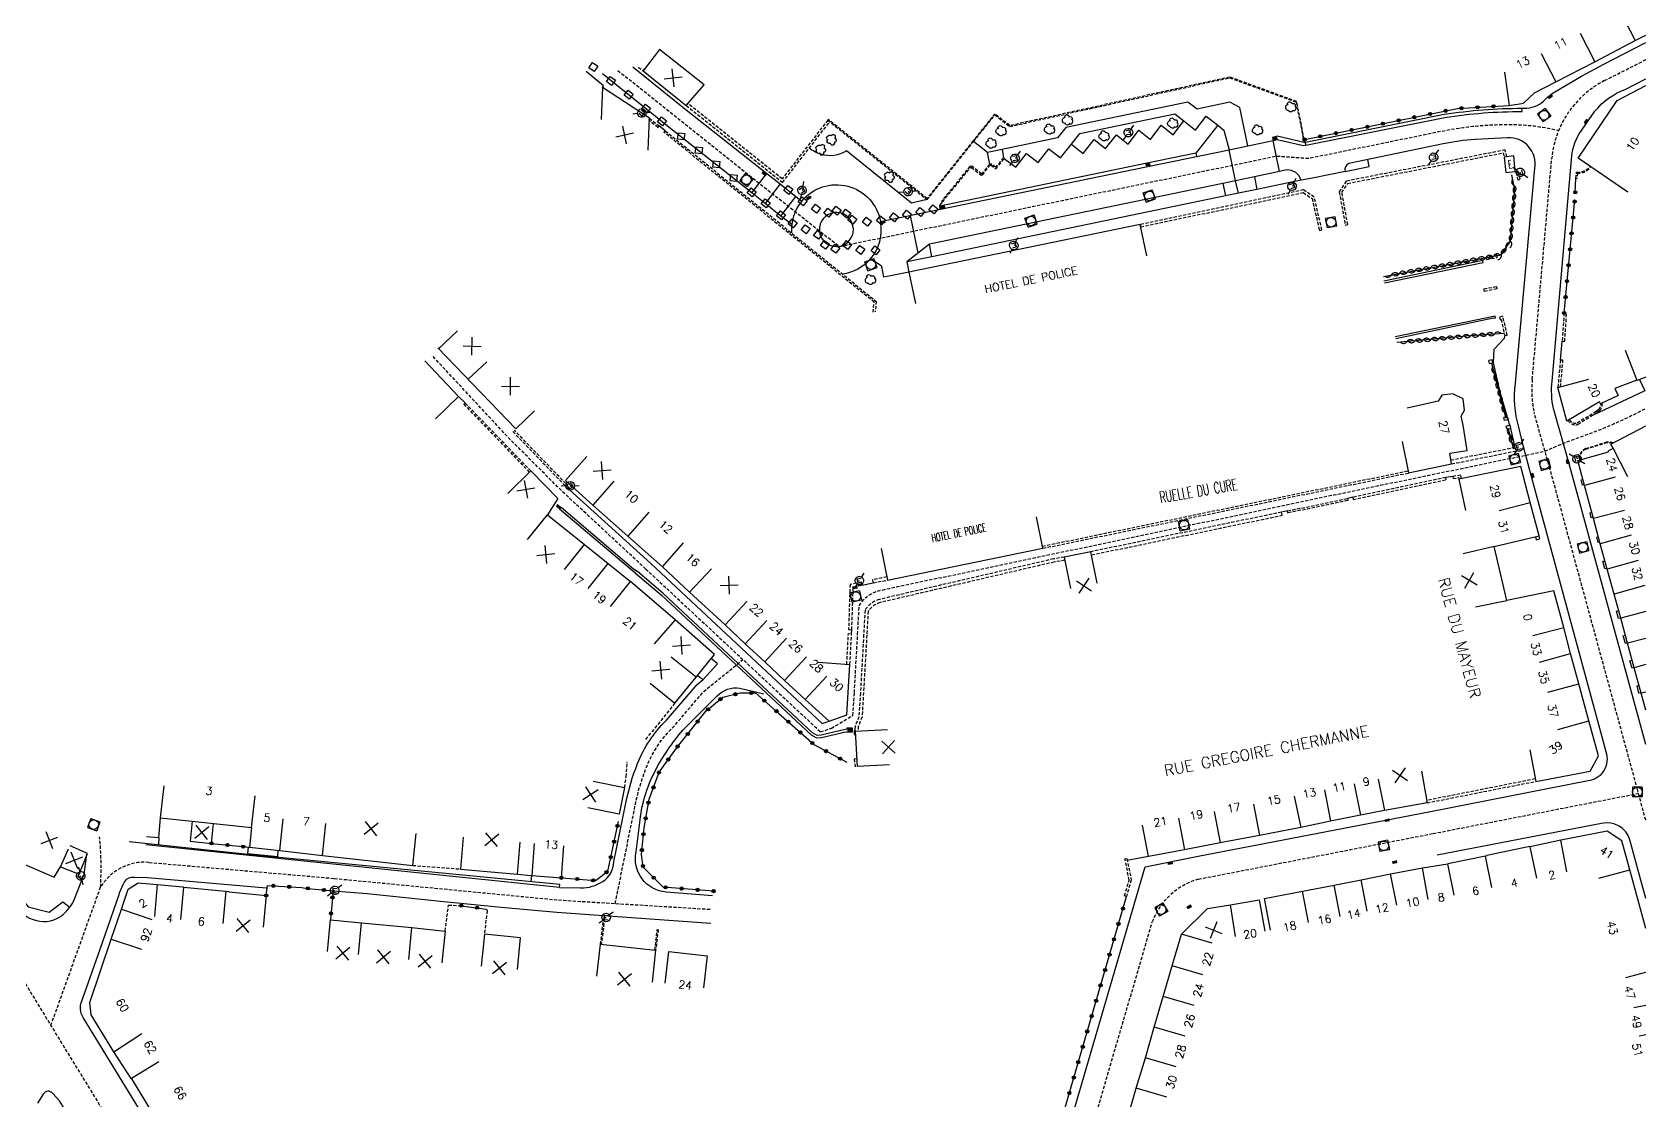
# Model space of a CAD drawing. Header units: millimetres. Extents: x 160000 to 161000, y 121000 to 122000.
# Drawn here: x 160748 to 161000, y 121239.3 to 121406.2 of the extents above; entities that cross this region are included whole.
import ezdxf
from ezdxf.enums import TextEntityAlignment as Align

# ---------------------------------------------------------------- set-up
doc = ezdxf.new("R2010")
doc.units = ezdxf.units.MM
doc.linetypes.add('DASHED', pattern=[0.75, 0.5, -0.25])
doc.layers.get('0').update_dxf_attribs({"linetype": 'CONTINUOUS'})
for name, color, linetype in [('W0001', 6, 'DASHED'), ('W0008', 7, 'CONTINUOUS'), ('W0100', 7, 'CONTINUOUS'), ('W0112', 1, 'DASHED'), ('W0300', 7, 'CONTINUOUS'), ('W0310', 3, 'CONTINUOUS'), ('W0322', 7, 'CONTINUOUS'), ('W0334', 7, 'CONTINUOUS'), ('W0400', 7, 'CONTINUOUS'), ('W0420', 7, 'CONTINUOUS'), ('W0471', 7, 'CONTINUOUS'), ('W0984', 7, 'CONTINUOUS'), ('W0989', 7, 'CONTINUOUS'), ('W0991', 7, 'CONTINUOUS'), ('W1102', 7, 'CONTINUOUS')]:
    doc.layers.add(name, color=color, linetype=linetype)
doc.styles.get("Standard").update_dxf_attribs({"font": 'romans.shx', "width": 0.85})

# ---------------------------------------------------------------- blocks, each defined once
blk = doc.blocks.new('t991o')
at = {"color": 0, "linetype": 'Continuous'}
for p, q in [((-1, 1), (1, -1)), ((-1, -1), (1, 1))]:
    blk.add_line(p, q, dxfattribs=at)
blk = doc.blocks.new('t322o')
at = {"color": 0, "linetype": 'Continuous'}
for radius in [0.25, 0.15]:
    blk.add_circle((0, 0), radius, dxfattribs=at)
blk = doc.blocks.new('T420')
for p, q in [((0.75, 0.75), (-0.75, 0.75)), ((-0.75, 0.75), (-0.75, -0.75)), ((0.75, 0.75), (0.75, -0.75)), ((0.75, -0.75), (-0.75, -0.75))]:
    blk.add_line(p, q)
blk.add_ellipse((0, 0), major_axis=(-0.53, 0.53), ratio=1, start_param=3.926991, end_param=10.210176)
blk = doc.blocks.new('T400')
for p, q in [((-0.15, 0.3), (0.15, 0.3)), ((-0.15, -0.25), (-0.15, 0.3)), ((-0.15, 0.15), (0.15, 0.15)), ((-0.15, 0), (0.15, 0)), ((0.15, 0.3), (0.15, -0.25)), ((-0.15, -0.15), (0.15, -0.15)), ((-0.15, -0.25), (-0.15, -0.3)), ((-0.15, -0.3), (0.15, -0.3)), ((0.15, -0.3), (0.15, -0.25))]:
    blk.add_line(p, q)
blk = doc.blocks.new('T471')
for p, q in [((-0.333334, 0.333334), (-0.333334, -0.333334)), ((-0.333334, 0.333334), (0.333334, 0.333334)), ((-0.333334, 0), (0, 0)), ((0.500001, 0.500001), (1.000002, 1.000002)), ((-0.500001, -0.500001), (-1.000002, -1.000002)), ((-0.333334, -0.333334), (0.333334, -0.333334))]:
    blk.add_line(p, q)
blk.add_ellipse((0, 0), major_axis=(0.471405, 0.471405), ratio=1, start_param=5.4977871438, end_param=11.780972451)
blk = doc.blocks.new('t112o')
at = {"color": 0, "linetype": 'Continuous'}
for p, q in [((-0.5, 0.5), (0.5, 0.5)), ((-0.5, -0.5), (-0.5, 0.5)), ((0.5, 0.5), (0.5, -0.5)), ((0.5, -0.5), (-0.5, -0.5))]:
    blk.add_line(p, q, dxfattribs=at)
blk = doc.blocks.new('T300')
for p, q in [((-0.8, 0.51), (-0.86, 0.34)), ((-0.86, 0.34), (-0.86, 0.17)), ((-0.86, 0.17), (-0.74, 0.06)), ((-0.69, 0.63), (-0.8, 0.51)), ((-0.8, -0.06), (-0.74, 0.06)), ((-0.74, 0.06), (-0.69, 0.11)), ((-0.57, 0.69), (-0.69, 0.63)), ((-0.46, 0.69), (-0.57, 0.69)), ((-0.29, 0.63), (-0.46, 0.69)), ((-0.29, 0.63), (-0.17, 0.74)), ((-0.23, 0.57), (-0.29, 0.63)), ((-0.17, 0.74), (-0.06, 0.8)), ((-0.06, 0.8), (0.06, 0.8)), ((0.06, 0.8), (0.23, 0.74)), ((0.23, 0.74), (0.34, 0.63)), ((0.34, 0.63), (0.4, 0.51)), ((0.46, 0.46), (0.34, 0.46)), ((0.4, 0.51), (0.4, 0.46)), ((0.57, 0.4), (0.46, 0.46)), ((0.57, 0.4), (0.69, 0.29)), ((0.69, 0.29), (0.74, 0.17)), ((0.74, 0.06), (0.69, -0.17)), ((0.74, 0.17), (0.74, 0.06)), ((-0.8, -0.17), (-0.8, -0.06)), ((-0.8, -0.23), (-0.8, -0.17)), ((-0.74, -0.34), (-0.8, -0.23)), ((-0.69, -0.4), (-0.74, -0.34)), ((-0.51, -0.46), (-0.69, -0.4)), ((-0.4, -0.46), (-0.51, -0.46)), ((-0.4, -0.46), (-0.34, -0.46)), ((-0.34, -0.46), (-0.34, -0.4)), ((-0.34, -0.51), (-0.34, -0.46)), ((-0.29, -0.63), (-0.34, -0.51)), ((-0.17, -0.74), (-0.29, -0.63)), ((-0.06, -0.8), (-0.17, -0.74)), ((0.06, -0.8), (-0.06, -0.8)), ((0.17, -0.74), (0.06, -0.8)), ((0.23, -0.69), (0.17, -0.74)), ((0.29, -0.46), (0.23, -0.46)), ((0.29, -0.63), (0.23, -0.69)), ((0.46, -0.4), (0.29, -0.46)), ((0.34, -0.51), (0.29, -0.63)), ((0.34, -0.51), (0.34, -0.46)), ((0.57, -0.34), (0.46, -0.4)), ((0.63, -0.29), (0.57, -0.34)), ((0.69, -0.17), (0.63, -0.29))]:
    blk.add_line(p, q)
blk = doc.blocks.new('t310o')
at = {"color": 0, "linetype": 'Continuous'}
for centre, start, end in [((-0.5, 0.38), 216.8699, 323.1304), ((0.5, -0.37), 36.8699, 143.1303)]:
    blk.add_arc(centre, 0.625, start, end, dxfattribs=at)

msp = doc.modelspace()

# ---------------------------------------------------------------- linework, layer by layer
at = {"layer": 'W0001', "flags": 128}
for points in [[(160605.79, 121493.05), (160633.83, 121443.89), (160656.3, 121405.93), (160693.99, 121344.03), (160761.89, 121233.06)], [(160843.81, 121322.37), (160830.71, 121334.54), (160822.52, 121342.72), (160810.4, 121355.77)], [(160966.78, 121281.04), (160998.88, 121287.32)]]:
    msp.add_lwpolyline(points, dxfattribs=at)
for points in [[(160839.43, 121400.28), (160861.53, 121382.65), (160874.05, 121372.76), (160935.43, 121385.46), (160942.29, 121386.9), (160947.35, 121386.55), (160953.23, 121387.75), (160967.96, 121390.76, -0.055605), (160979.55, 121391.81, -0.05679), (160986.4, 121390.88)], [(160876.9, 121312.15), (160877.14, 121316.63, -0.229024), (160880.65, 121319.07), (160881.86, 121319.35), (160951.26, 121333.95), (160984.27, 121340.78, -0.020203), (160990.02, 121343.08, 0.037283), (161000, 121347.47)], [(160839.04, 121270.11), (160842.16, 121285.5, -0.04426), (160843.91, 121291.42, -0.106752), (160848.13, 121297.71), (160852.87, 121303.24), (160858.98, 121308.23)], [(160758.64, 121272.66, 0.039019), (160758.5, 121280.52)]]:
    msp.add_lwpolyline(points, format="xyb", dxfattribs=at)
at = {"layer": 'W0001'}
for points in [[(161000, 121283.14), (160998.71, 121287.93), (160985.07, 121337.95), (160982.59, 121346.69, -0.078779), (160982.28, 121352.02), (160985.32, 121386.55, -0.255904), (160993.58, 121398.68), (161000, 121401.95)], [(160870.08, 121086.9, 0.03102), (160871.56, 121091), (160877.83, 121112.43), (160887.61, 121146.06), (160895.5, 121173.15), (160904.28, 121203.28), (160910.48, 121224.59), (160922.92, 121267.23, -0.238398), (160930.14, 121273.92), (160966.78, 121281.04)], [(160750.88, 121251.05), (160758.64, 121272.66, -0.286904), (160766.2, 121276.53), (160795.15, 121274.03), (160830.15, 121270.66), (160854.11, 121269.19)]]:
    msp.add_lwpolyline(points, format="xyb", dxfattribs=at)
msp.add_lwpolyline([(160843.81, 121322.37), (160871.11, 121296.92), (160872.82, 121297.51), (160876.16, 121299.5), (160876.39, 121303.07), (160876.9, 121312.15)], dxfattribs=at)
at = {"layer": 'W0008'}
for p, q in [((160831.32, 121335.28), (160844.6, 121323.21)), ((160829.92, 121268.74), (160853.98, 121267.05))]:
    msp.add_line(p, q, dxfattribs=at)
at = {"layer": 'W0008', "flags": 128}
for points in [[(160660.55, 121408.5), (160669.93, 121393.1), (160678.15, 121379.58), (160698.25, 121346.64), (160716.56, 121316.66), (160737.54, 121282.39), (160740.78, 121277.04), (160745.06, 121270.09, 0.193594), (160748.64, 121267.44, 0.241508), (160752.74, 121268.36, 0.124157), (160754.64, 121270.96), (160756.09, 121274.68), (160756.52, 121277.84)], [(160830.32, 121272.59), (160833.63, 121272.55, 0.147994), (160837.09, 121273.55, 0.244378), (160838.82, 121276.61), (160840.69, 121285.8, -0.04426), (160842.52, 121291.97, -0.105828), (160847.03, 121298.74), (160851.82, 121304.32), (160852.76, 121305.09)], [(160854.23, 121271.32), (160847, 121271.89, -0.453413), (160842.29, 121278.18), (160842.91, 121283.17, -0.093501), (160845.48, 121291.22, -0.057883), (160849.94, 121297.57), (160854.95, 121302.56, -0.231125), (160858.5, 121303.77), (160862.27, 121302.89)], [(160766.14, 121235.66), (160755.91, 121252.3, -0.121314), (160755.5, 121253.6, -0.070202), (160755.56, 121254.42), (160758.58, 121262.97), (160761.53, 121271.53, -0.039037), (160762.35, 121273.41, -0.32455), (160763.95, 121274.2), (160765.95, 121274.17), (160784.53, 121272.54)], [(160757.26, 121231.06), (160752.21, 121239.3), (160751.21, 121240.45, 0.516722), (160749.68, 121240.3), (160748.79, 121238.93)]]:
    msp.add_lwpolyline(points, format="xyb", dxfattribs=at)
at = {"layer": 'W0008'}
for points in [[(160980.69, 121393.86), (160980.66, 121394.36), (160981.03, 121394.36, 0.193094), (160984.05, 121395.48, -0.054622), (160985.8, 121396.94), (160989.97, 121399.37), (160993.47, 121401.26), (161000, 121404.61, 0.440022)], [(160841.8, 121400.85), (160849.85, 121394.32), (160862.7, 121384.17), (160864.8, 121382.54), (160867.27, 121380.57), (160868.16, 121379.85, -0.638043), (160880.49, 121376.64), (160889.83, 121378.61), (160921.96, 121385.21), (160934.92, 121387.88), (160937.83, 121388.51), (160941.79, 121389.32), (160942.44, 121389.45), (160946.53, 121388.54), (160946.93, 121388.58), (160968.62, 121392.92, -0.03823), (160980.69, 121393.86)], [(161000, 121294.95), (160988.05, 121338.78), (160985.59, 121347.43, -0.077455), (160985.36, 121351.73), (160988.41, 121386.36, -0.131061), (160989.62, 121390.36), (160992.07, 121393.89, -0.134568), (160996.77, 121397.3), (161000, 121398.97, -0.353254)], [(160966.12, 121284.43), (160990.99, 121289.34, 0.486932), (160993.83, 121293.81), (160982.22, 121336.59), (160980.86, 121341.66), (160980.18, 121344.51, -0.107017), (160979.66, 121351.39), (160982.66, 121384.98, 0.481509), (160978.41, 121389.76), (160973.36, 121389.5), (160971.44, 121389.33), (160968.35, 121388.81), (160953.63, 121385.75, 0.37357), (160953.04, 121384.49), (160947.97, 121383.46), (160946.18, 121383.1, 0.342989), (160943.91, 121384.72), (160942.79, 121384.48), (160938.88, 121383.65), (160935.94, 121383.04), (160933.96, 121382.62), (160888.1, 121373.13), (160884.58, 121370.35)], [(160880.99, 121367.96), (160880.66, 121369.61), (160880.57, 121369.72), (160878.92, 121370.83, -0.182543), (160874.53, 121368.45)], [(161000, 121270.89), (160997.54, 121280.06, 0.395662), (160993.1, 121282.62), (160967.44, 121277.64)]]:
    msp.add_lwpolyline(points, format="xyb", dxfattribs=at)
for points in [[(160866.62, 121376.2), (160864.92, 121377.52), (160862.45, 121379.49), (160860.36, 121381.13), (160847.44, 121391.37), (160837.06, 121399.72)], [(160873.03, 121108.47), (160876.77, 121121.3), (160884.38, 121147.44), (160891.95, 121173.37), (160900.88, 121204.07), (160907.16, 121225.76), (160921.79, 121275.86), (160930.11, 121277.48), (160966.12, 121284.43)]]:
    msp.add_lwpolyline(points, dxfattribs=at)
at = {"layer": 'W0008', "flags": 128}
for points in [[(160844.6, 121323.21), (160871.38, 121298.23), (160872.45, 121298.6)], [(160830.32, 121272.59), (160765.71, 121279.27), (160765.71, 121279.27), (160765.71, 121279.27), (160765.71, 121279.27)], [(160794.96, 121272.08), (160800.28, 121271.65), (160811.74, 121270.49), (160821.2, 121269.53), (160829.92, 121268.74)]]:
    msp.add_lwpolyline(points, dxfattribs=at)
at = {"layer": 'W0100'}
for points in [[(160977.95, 121399.98), (160978.69, 121394.81), (160980.92, 121395.13), (160982.61, 121396.77), (160985.97, 121398.48), (160992.07, 121401.62), (160998.37, 121404.95), (161000, 121405.78)], [(160844.19, 121387.81), (160844.37, 121392.81), (160837.04, 121397.59), (160837.21, 121397.84), (160834.51, 121400.12)], [(160997.23, 121381.27), (160989.43, 121386.55), (160995.55, 121395.59), (161000, 121397.91)], [(160922.06, 121371.3), (160921.05, 121376.19), (160884.92, 121368.74), (160885.93, 121363.84)], [(160810.94, 121345.84), (160814.53, 121349.32), (160809.27, 121354.92)], [(160811.35, 121356.94), (160811.35, 121356.94), (160823.52, 121344.25), (160823.52, 121344.25), (160826.42, 121347.08)], [(161000, 121352.34), (160998.65, 121351.82), (160998.62, 121351.89), (160995.16, 121350.56), (160995.67, 121349.5), (160992.93, 121348.19), (160992.76, 121348.5), (160987.68, 121345.49), (160986.28, 121350.73), (160991.11, 121352.02)], [(160961.96, 121342.28), (160962.96, 121337.38), (160969.67, 121338.79), (160969.41, 121340.46), (160972.09, 121340.88), (160971.47, 121344.87), (160971.16, 121346.24), (160971.68, 121347.18), (160971.46, 121348.94), (160969.88, 121349.75), (160968.13, 121349.53), (160967.6, 121348.58), (160962.72, 121347.48)], [(161000, 121300.34), (160999.31, 121302.95), (160998.19, 121306.95), (160997.17, 121310.77), (160996.12, 121314.68), (160995.05, 121318.46), (160993.98, 121322.37), (160992.9, 121326.32), (160991.85, 121330.24), (160990.42, 121335.4), (160989.37, 121339.34), (160994.17, 121340.67), (160994.21, 121340.86), (160994.92, 121341.23), (160994.57, 121341.9), (161000, 121344.72)], [(160846.42, 121322.72), (160840.98, 121327.51), (160835.52, 121332.37), (160831.25, 121336.21), (160834.59, 121339.93)], [(160822.28, 121334.19), (160825.86, 121337.69), (160830.09, 121333.37), (160828.45, 121330.86), (160834.25, 121326.21), (160837.94, 121323.24), (160841.44, 121320.42)], [(160981.88, 121294.11), (160982.81, 121289.19), (160991.31, 121290.8), (160992.63, 121293.17), (160991.1, 121298.64), (160989.57, 121304.43), (160988.25, 121309.15), (160987.19, 121313.23), (160985.66, 121318.96), (160978.31, 121317.47), (160976.34, 121325.9), (160983.34, 121327.57), (160981.97, 121332.78), (160980.47, 121338.39), (160970.83, 121336.41), (160971.83, 121331.51)], [(160880.56, 121325.55), (160881.56, 121320.65), (160905.84, 121325.61), (160904.84, 121330.51)], [(160914.33, 121320.17), (160913.35, 121325.07), (160909.17, 121324.23), (160910.15, 121319.33)], [(160846.42, 121322.72), (160850.66, 121318.74), (160856.19, 121313.63), (160859.34, 121310.68), (160862.38, 121307.87), (160865.5, 121304.97), (160868.69, 121301.99), (160872.45, 121298.6), (160875.2, 121299.58), (160875.7, 121307.47)], [(160721.69, 121320.79), (160718.43, 121316.28), (160725.06, 121305.59), (160725.08, 121305.6), (160727.97, 121300.85), (160730.99, 121295.9), (160733.45, 121291.79), (160736.82, 121286.34), (160740.61, 121280.09), (160741.31, 121278.96), (160743.53, 121274.65), (160743.84, 121274.65), (160744.11, 121274.44), (160745.63, 121276.75), (160751.37, 121274.21), (160752.41, 121275.85), (160755.28, 121274.7), (160756.6, 121277.9), (160753.87, 121279.12)], [(160844.49, 121304.56), (160848.37, 121301.4), (160851.67, 121305.47), (160854.54, 121309.03), (160848.4, 121314.43), (160841.44, 121320.42)], [(160881.86, 121291.77), (160876.87, 121291.49), (160876.57, 121297.02), (160881.56, 121297.29)], [(160964.95, 121290.76), (160965.85, 121285.84), (160959.19, 121284.62), (160955.44, 121283.89), (160950.78, 121282.96), (160946.12, 121281.97), (160939.66, 121280.74), (160933.54, 121279.57), (160927.93, 121278.5), (160922.32, 121277.43), (160921.38, 121282.34)], [(160835.59, 121289.22), (160840.49, 121288.21), (160839.64, 121284.06), (160834.74, 121285.06)], [(160765.81, 121280.58), (160765.81, 121280.58), (160767.73, 121280.4), (160768.03, 121283.5), (160782.24, 121281.97), (160781.91, 121278.9), (160786.65, 121278.39), (160793.29, 121277.62), (160807.41, 121276.06), (160807.96, 121281.03)], [(160772.96, 121282.97), (160772.62, 121279.83), (160775.96, 121279.51), (160776.29, 121282.61)], [(160815.29, 121280.48), (160814.84, 121275.5), (160823.77, 121274.7), (160824.21, 121279.68)], [(160826.38, 121279.47), (160826, 121274.48), (160830.62, 121274.13), (160831, 121279.12)], [(161000, 121266.23), (160997.52, 121275.38), (160996.28, 121279.92), (160993.99, 121281.39), (160986.73, 121279.98), (160981.96, 121278.95), (160981.92, 121279.04), (160975.2, 121277.63), (160975.22, 121277.55), (160974.98, 121277.5), (160969.08, 121276.31)], [(160941.41, 121265.96), (160940.45, 121270.87), (160946.4, 121272.03), (160951.33, 121272.98), (160955.53, 121273.81), (160960.14, 121274.74), (160965.11, 121275.67), (160969.08, 121276.31)], [(160769.33, 121233.21), (160763.5, 121242.82), (160763.42, 121242.77), (160760.72, 121246.93), (160757.19, 121252.72), (160756.96, 121254.62), (160760.3, 121264.55), (160761.92, 121269.25), (160762.97, 121272.36), (160764.54, 121273.33), (160767.49, 121273.06), (160771.5, 121272.73), (160771.62, 121272.66), (160778.74, 121272.01), (160778.7, 121271.91), (160784.52, 121271.36), (160784.06, 121266.39)], [(160918.93, 121236.18), (160920.39, 121241.25), (160921.85, 121246.02), (160923.24, 121250.79), (160924.64, 121255.58), (160926.04, 121260.36), (160927.5, 121265.31), (160931.56, 121269.34), (160935.16, 121269.9), (160939.61, 121270.7), (160940.48, 121265.77)], [(160794.08, 121262.59), (160794.54, 121267.57), (160799.39, 121267.11), (160807.25, 121266.35), (160812.46, 121265.81), (160811.94, 121260.84)], [(160823.78, 121259.79), (160824.25, 121264.76), (160818.59, 121265.31), (160818.11, 121260.33)], [(160836.18, 121258.77), (160836.72, 121263.74), (160845.35, 121262.81), (160844.81, 121257.84)], [(160846.86, 121257.64), (160847.43, 121262.61), (160853.41, 121261.92), (160852.84, 121256.96)]]:
    msp.add_lwpolyline(points, dxfattribs=at)
for points in [[(160852.92, 121398), (160845.97, 121403.52), (160843.4, 121400.18), (160850.14, 121394.77)], [(160979.62, 121384.47), (160979.39, 121386.91), (160977.89, 121386.73), (160978.17, 121384.3)]]:
    msp.add_lwpolyline(points, close=True, dxfattribs=at)
at = {"layer": 'W0100', "flags": 128}
msp.add_lwpolyline([(160870.71, 121307.79), (160875.7, 121307.47)], dxfattribs=at)
at = {"layer": 'W0112'}
msp.add_line((160970.66, 121336.38), (160970.67, 121336.35), dxfattribs=at)
for points in [[(160842.67, 121400.78), (160843.4, 121400.18), (160843.6, 121400.44)], [(160879.31, 121362.48), (160879.49, 121364.06), (160846.65, 121390.6), (160846.84, 121390.84), (160879.81, 121364.19), (160879.62, 121362.54)], [(160978.28, 121386.78), (160978.05, 121387.84), (160953.21, 121382.97), (160952.13, 121381.29), (160953.07, 121376.11), (160953.45, 121376.18), (160952.54, 121381.21), (160953.45, 121382.62), (160977.75, 121387.39), (160977.89, 121386.73)], [(160975.15, 121370.71), (160976.82, 121371.05), (160976.74, 121371.44), (160975.07, 121371.1), (160975.13, 121370.71)], [(160986.69, 121350.84), (160987.07, 121354.99), (160986.67, 121355.02), (160986.28, 121350.73)], [(160825.86, 121337.69), (160815.58, 121348.34), (160815.37, 121348.13), (160825.64, 121337.48)], [(160993.09, 121347.5), (160993.09, 121347.5), (160993.09, 121347.5)], [(160978.5, 121345.7), (160978.37, 121346.22)], [(160823.06, 121343.84), (160831.31, 121335.29), (160831.77, 121335.74)], [(160831.55, 121335.95), (160831.32, 121335.72), (160823.28, 121344.05)], [(160969.67, 121338.79), (160979.79, 121340.82), (160979.59, 121341.34), (160969.58, 121339.36)], [(160994.29, 121342.18), (160994.29, 121342.18), (160994.29, 121342.18)], [(160905.77, 121325.94), (160962.9, 121337.71)], [(160905.84, 121325.61), (160962.96, 121337.38)], [(160971.23, 121336.49), (160971.08, 121337.03), (160969.86, 121336.84), (160969.91, 121336.51), (160970.79, 121336.65), (160970.83, 121336.41)], [(160913.45, 121324.58), (160943.2, 121330.76), (160943.1, 121331.25), (160913.35, 121325.07)], [(160982.79, 121327.42), (160982.91, 121326.94), (160983.47, 121327.09), (160983.34, 121327.57)], [(160881.46, 121321.14), (160879.24, 121320.69), (160879.33, 121320.2), (160881.56, 121320.65)], [(160875.7, 121307.47), (160875.96, 121312.3)], [(160877.84, 121312.1), (160877.33, 121303.01), (160877.09, 121299.29), (160876.5, 121297.82), (160876.47, 121297.37), (160876.47, 121297.04), (160876.34, 121297.08), (160876.34, 121296.5), (160876.59, 121296.5)], [(160843.84, 121295.75), (160848.37, 121301.4)], [(160840.49, 121288.21), (160840.75, 121289.91), (160840.9, 121292.22)], [(160876.8, 121292.71), (160876.37, 121292.68), (160876.49, 121291.44)], [(160982.73, 121289.57), (160965.78, 121286.21), (160965.85, 121285.84), (160982.81, 121289.19)], [(160807.41, 121276.06), (160814.84, 121275.5)], [(160825.91, 121274.49), (160826, 121274.48)], [(160812.46, 121265.81), (160812.99, 121269.86), (160814.99, 121269.77)], [(160819.01, 121268.98), (160818.59, 121265.31)], [(160836.72, 121263.74), (160837.24, 121267.77), (160837.35, 121267.98), (160837.47, 121267.92), (160837.37, 121267.73), (160836.86, 121263.72)], [(160845.21, 121262.82), (160845.61, 121266.04), (160845.75, 121266.02), (160845.35, 121262.81)]]:
    msp.add_lwpolyline(points, dxfattribs=at)
for points in [[(160946.65, 121389.53), (160945.48, 121395.41), (160935.01, 121399.24), (160900.66, 121391.64), (160898.33, 121393.49), (160894.89, 121389.22), (160887.74, 121380.24), (160872.31, 121392.58), (160872.24, 121392.49), (160887.76, 121380.08), (160894.98, 121389.14), (160898.34, 121393.33), (160900.63, 121391.51), (160935, 121399.12), (160945.38, 121395.33), (160946.54, 121389.51)], [(160844.37, 121392.81), (160845.89, 121391.6), (160845.7, 121391.37), (160844.36, 121392.44)], [(160872.24, 121392.49), (160865.11, 121383.33), (160850.4, 121395.07), (160850.14, 121394.77), (160865.17, 121382.77), (160872.55, 121392.25)], [(160890.17, 121379.73), (160894.51, 121385.1), (160894.68, 121385.1), (160896.19, 121383.92), (160896.38, 121383.93), (160897.57, 121385.44), (160897.74, 121385.44), (160898.46, 121384.88), (160899.81, 121386.53), (160899.67, 121386.64), (160898.43, 121385.13), (160897.8, 121385.63), (160897.48, 121385.62), (160896.29, 121384.11), (160896.25, 121384.11), (160894.74, 121385.29), (160894.42, 121385.28), (160890.03, 121379.85)], [(160980.07, 121384.49), (160980.34, 121383.16), (160980.05, 121383.11), (160979.78, 121384.43)], [(160921.13, 121375.82), (160946.48, 121381.18), (160947.88, 121380.24), (160949.03, 121375.27), (160949.41, 121375.35), (160948.22, 121380.48), (160946.56, 121381.59), (160921.05, 121376.19)], [(160976.76, 121366.13), (160974.8, 121365.73), (160974.72, 121366.13), (160976.68, 121366.52)], [(160977.24, 121361.31), (160977.4, 121361.35), (160977.97, 121358.83), (160978.36, 121358.92), (160977.69, 121361.85), (160977.14, 121361.7)], [(160987.35, 121357.95), (160987.64, 121362.34), (160987.24, 121362.36), (160986.95, 121357.97)], [(160975.56, 121354.46), (160976.12, 121354.6), (160976, 121355.07), (160975.44, 121354.93)], [(160978.5, 121345.7), (160977.94, 121345.56), (160977.81, 121346.09), (160978.37, 121346.22)], [(160978.36, 121344.16), (160978.21, 121344.69), (160978.77, 121344.84), (160978.91, 121344.31)], [(160968.76, 121336.65), (160954.23, 121333.58), (160954.3, 121333.25), (160968.83, 121336.32)], [(160944.05, 121331.44), (160953.39, 121333.4), (160953.46, 121333.07), (160944.11, 121331.12)], [(160875.98, 121312.89), (160876.21, 121319.56), (160877.56, 121319.85), (160877.46, 121320.34), (160875.72, 121319.97), (160875.48, 121312.91)], [(160918.6, 121271.31), (160919.32, 121273.77), (160918.66, 121277.07), (160918.96, 121277.12), (160919.63, 121273.76), (160918.89, 121271.22)]]:
    msp.add_lwpolyline(points, close=True, dxfattribs=at)
for points in [[(160991.42, 121385.2, -0.244371), (160989.33, 121384.22), (160989.22, 121383.37), (160989.08, 121383.39), (160989.2, 121384.38, 0.258551), (160991.3, 121385.28)], [(160993.2, 121348.32, -0.232633), (160992.83, 121347.13), (160992.41, 121346.77), (160989.41, 121344.96, -0.384915), (160987.89, 121345.61)], [(160992.96, 121348.21, -0.212937), (160992.66, 121347.3), (160992.27, 121346.97), (160989.3, 121345.18, -0.377598), (160988.11, 121345.72, -0.377598)], [(160989.71, 121339.43, -0.380164), (160990.63, 121341.19), (160993.68, 121342.14, -0.107922), (160994.92, 121342.08)], [(160989.79, 121339.45, -0.379649), (160990.66, 121341.11), (160993.7, 121342.06, -0.098749), (160994.8, 121342.02, -0.107384)], [(160909.26, 121323.74), (160907.62, 121323.46), (160880.42, 121317.13, 0.178789), (160878.54, 121315.76), (160878.33, 121312.07), (160877.59, 121299.26), (160877, 121297.79), (160876.97, 121297.04)], [(160909.17, 121324.23), (160907.52, 121323.95), (160880.3, 121317.62, 0.189021), (160878.05, 121315.92), (160877.84, 121312.1)]]:
    msp.add_lwpolyline(points, format="xyb", dxfattribs=at)
at = {"layer": 'W0112', "flags": 128}
msp.add_lwpolyline([(160875.2, 121307.49), (160875.46, 121312.31), (160875.96, 121312.3)], dxfattribs=at)
at = {"layer": 'W0310'}
for points in [[(160959.05, 121368.09), (160977.42, 121371.47), (160978.88, 121373.57), (160979.53, 121381.63), (160979.1, 121383.95)], [(160977.89, 121359.17), (160972.51, 121358.79), (160961.12, 121357.76)], [(160975.91, 121354.55), (160978.08, 121346.15)], [(160978.53, 121344.21), (160979.27, 121341.28)]]:
    msp.add_lwpolyline(points, dxfattribs=at)
at = {"layer": 'W0322'}
for points in [[(160946.71, 121389.47), (160970.58, 121394.32), (160978.69, 121394.81)], [(160989, 121381.23), (160989.08, 121383.39)], [(160987.24, 121362.36), (160988.92, 121380.06)], [(160854.39, 121272.05), (160846.5, 121272.66), (160843.4, 121275.79), (160843.14, 121277.76), (160843.53, 121281.93), (160844.33, 121286.42), (160845.89, 121290.61), (160848.76, 121294.6), (160853.26, 121300.21), (160855.83, 121302.33), (160858.56, 121303), (160860.96, 121303.02), (160864.61, 121299.82), (160870.14, 121294.9), (160875.19, 121292.18)], [(160830.62, 121274.13), (160835.93, 121273.71), (160837.88, 121275.16), (160839.54, 121282.94)], [(160775.96, 121279.51), (160781.91, 121278.9)], [(160784.52, 121271.36), (160784.7, 121272.93), (160790.01, 121272.6)], [(160791.02, 121272.47), (160794.96, 121272.08), (160794.54, 121267.57)], [(160814.99, 121269.77), (160818.94, 121269.25), (160819.01, 121268.98)], [(160907.18, 121230.91), (160918.89, 121271.22)]]:
    msp.add_lwpolyline(points, dxfattribs=at)
at = {"layer": 'W0334'}
for points in [[(160937.83, 121388.51), (160936.6, 121394.5), (160935.05, 121395.29), (160929.92, 121394.24), (160928.5, 121395.33), (160909.42, 121391.36), (160908.11, 121389.74), (160899.45, 121387.91), (160897.19, 121387.46), (160894.98, 121389.14)], [(160899.81, 121386.53), (160901.61, 121385.14), (160903.29, 121387.28), (160905.08, 121385.87), (160906.78, 121388.02), (160908.59, 121386.61), (160910.31, 121388.74), (160912.11, 121387.31), (160913.82, 121389.48), (160915.62, 121388.05), (160917.33, 121390.19), (160919.13, 121388.76), (160920.83, 121390.92), (160922.64, 121389.5), (160924.33, 121391.69), (160926.18, 121390.23), (160927.84, 121392.37), (160929.67, 121390.95), (160931.36, 121393.11), (160933.17, 121391.72), (160929.75, 121387.33), (160929.85, 121386.85)], [(160910.31, 121388.74), (160911.62, 121390.42), (160926.42, 121393.49), (160927.84, 121392.37)], [(160846.84, 121390.84), (160845.89, 121391.6)], [(160933.17, 121391.72), (160934.12, 121390.96), (160934.92, 121387.88)], [(160899.45, 121387.91), (160899.7, 121386.62)], [(160936.37, 121381.07), (160935.94, 121383.04), (160934.92, 121387.88)], [(160942.79, 121384.48), (160941.79, 121389.32)], [(160946.54, 121389.51), (160946.63, 121389.03)], [(160929.75, 121387.33), (160921.85, 121385.71), (160889.75, 121379.06)], [(160897.53, 121385.62), (160897.19, 121387.46)], [(160929.75, 121387.33), (160929.85, 121386.85)], [(160953.04, 121384.49), (160956.81, 121385.28), (160956.59, 121386.36)], [(160860.36, 121381.13), (160862.7, 121384.17)], [(160946.18, 121383.1), (160939.26, 121381.66), (160936.37, 121381.07), (160934.38, 121380.68), (160888.51, 121371.16), (160884.58, 121370.35), (160884.92, 121368.74), (160880.99, 121367.96)], [(160933.96, 121382.62), (160934.38, 121380.68)], [(160938.88, 121383.65), (160939.26, 121381.66)], [(160864.8, 121382.54), (160862.45, 121379.49)], [(160864.92, 121377.52), (160867.27, 121380.57)], [(160886.37, 121371.77), (160885.18, 121377.6)], [(160889.81, 121378.6), (160889.74, 121379.14), (160890.17, 121379.73)], [(160888.51, 121371.16), (160888.1, 121373.13)], [(160959.17, 121367.06), (160974.61, 121370.26), (160974.57, 121370.57), (160974.27, 121370.5), (160959.11, 121367.36)], [(160976.23, 121361.55), (160976.53, 121361.61), (160976.46, 121361.9), (160960.88, 121358.64)], [(160976.23, 121361.54), (160976.23, 121361.55), (160960.95, 121358.34)], [(160978.35, 121346.26), (160977.32, 121349.78), (160976.24, 121354.58), (160976.32, 121356.73), (160977.95, 121358.43), (160977.99, 121358.74)], [(160986.67, 121355.02), (160986.95, 121357.97)], [(160999.02, 121351.96), (160999.87, 121350.19), (160991.71, 121346.35)], [(160815.58, 121348.34), (160814.53, 121349.32)], [(160978.77, 121344.84), (160978.5, 121345.7)], [(160979.59, 121341.34), (160978.91, 121344.31)], [(160969.86, 121336.84), (160968.76, 121336.65)], [(160990.39, 121335.52), (160990.12, 121335.45), (160989.89, 121336.28), (160990.17, 121336.35)], [(160954.23, 121333.58), (160953.39, 121333.4)], [(160842.2, 121321.74), (160841.72, 121322.07), (160830.33, 121331.74), (160830.57, 121332.03), (160841.91, 121322.39), (160842.44, 121322.02)], [(160944.05, 121331.44), (160943.1, 121331.25)], [(160991.78, 121330.47), (160991.49, 121330.39), (160991.31, 121331.17), (160991.57, 121331.24)], [(160992.83, 121326.58), (160992.58, 121326.51), (160992.34, 121327.36), (160992.6, 121327.43)], [(160993.94, 121322.5), (160993.6, 121322.41), (160993.28, 121323.57), (160993.62, 121323.66)], [(160877.56, 121319.85), (160879.33, 121320.2)], [(160996.1, 121314.76), (160995.75, 121314.66), (160995.45, 121315.78), (160995.78, 121315.87)], [(160875.96, 121312.3), (160875.98, 121312.89)], [(160997.16, 121310.81), (160996.83, 121310.72), (160996.5, 121311.92), (160996.84, 121312.02)], [(160851.88, 121305.73), (160852.76, 121305.09), (160854.99, 121307.57), (160854.03, 121308.4)], [(160998.19, 121306.97), (160997.86, 121306.88), (160997.53, 121308.05), (160997.87, 121308.15)], [(160999.28, 121303.05), (160998.91, 121302.95), (160998.64, 121304.11), (160998.96, 121304.2)], [(160830.32, 121272.59), (160830.37, 121273.08), (160781.68, 121277.79), (160763.09, 121279.74), (160763.09, 121279.74), (160763.09, 121279.74)], [(160767.73, 121280.4), (160767.67, 121279.31)], [(160781.72, 121278.92), (160781.62, 121277.93), (160786.31, 121277.45), (160786.38, 121278.42)], [(160922.32, 121277.43), (160919.02, 121276.81)], [(160744.11, 121274.44), (160746.32, 121270.78), (160747.36, 121269.59), (160750.59, 121268.75), (160752.74, 121270.39), (160753.71, 121269.63)], [(160823.77, 121274.7), (160825.91, 121274.49)], [(160825.93, 121274.49), (160825.85, 121273.52)], [(160790.01, 121272.6), (160791.02, 121272.47)]]:
    msp.add_lwpolyline(points, dxfattribs=at)
for points in [[(160946.93, 121388.58), (160946.83, 121389.07), (160968.53, 121393.41, -0.038265), (160980.69, 121394.36, -0.038265)], [(160887.76, 121380.08), (160885.3, 121379.55), (160875.14, 121387.69, -0.227254), (160871.16, 121387.18, -0.071468), (160869.32, 121388.1)], [(160868.16, 121379.85, 0.192815), (160866.59, 121374.88, 0.192815)], [(160878.88, 121370.8, 0.226961), (160880.49, 121376.64, 0.426256)]]:
    msp.add_lwpolyline(points, format="xyb", dxfattribs=at)
at = {"layer": 'W0334', "flags": 128}
for points in [[(160946.83, 121389.07), (160946.63, 121389.03), (160942.43, 121389.98), (160941.69, 121389.81), (160941.79, 121389.32)], [(160842.2, 121321.74), (160846.27, 121318.27), (160869.63, 121296.47), (160870.48, 121295.98), (160871.27, 121296.04), (160874.37, 121296.78), (160874.73, 121296.87), (160875.18, 121296.91), (160876.08, 121296.91), (160876.12, 121297.52), (160875.2, 121297.52), (160875.19, 121297.37), (160874.29, 121297.13), (160871.21, 121296.4), (160870.56, 121296.35), (160869.85, 121296.76), (160846.51, 121318.54), (160842.44, 121322.02)]]:
    msp.add_lwpolyline(points, dxfattribs=at)
at = {"layer": 'W0334'}
msp.add_lwpolyline([(160876.23, 121375.5, 12.943494), (160876.13, 121374.69, 0.077259)], format="xyb", close=True, dxfattribs=at)
at = {"layer": 'W1102'}
for p, q in [((160996.04, 121409.37), (160998.37, 121404.95)), ((160989.78, 121406.07), (160992.07, 121401.62)), ((160983.69, 121402.93), (160985.97, 121398.48)), ((160837.04, 121397.59), (160836.85, 121392.59)), ((160814.38, 121359.6), (160811.47, 121356.82)), ((160996.81, 121356.56), (160998.62, 121351.89)), ((160818.96, 121354.75), (160816.06, 121352.02)), ((160838.84, 121336.1), (160835.52, 121332.37)), ((160995.24, 121336.73), (160990.42, 121335.4)), ((160977.13, 121331.51), (160981.97, 121332.78)), ((160825.32, 121326.96), (160828.45, 121330.86)), ((160844.28, 121331.27), (160840.98, 121327.51)), ((160996.67, 121331.53), (160991.85, 121330.24)), ((160997.72, 121327.64), (160992.9, 121326.32)), ((160831.12, 121322.31), (160834.25, 121326.21)), ((160846.42, 121322.72), (160849.72, 121326.47)), ((160976.34, 121325.9), (160971.47, 121324.75)), ((160834.8, 121319.34), (160837.94, 121323.24)), ((160850.66, 121318.74), (160854.08, 121322.38)), ((160998.8, 121323.69), (160993.98, 121322.37)), ((160838.31, 121316.52), (160841.44, 121320.42)), ((160999.86, 121319.82), (160995.05, 121318.46)), ((160856.19, 121313.63), (160859.59, 121317.29)), ((160973.41, 121316.47), (160978.31, 121317.47)), ((161000, 121315.73), (160996.12, 121314.68)), ((160848.4, 121314.43), (160845.1, 121310.67)), ((160859.34, 121310.68), (160862.74, 121314.34)), ((160982.35, 121311.96), (160987.19, 121313.23)), ((160862.38, 121307.87), (160865.77, 121311.54)), ((161000, 121311.52), (160997.17, 121310.77)), ((160851.67, 121305.47), (160847.79, 121308.62)), ((160865.5, 121304.97), (160868.9, 121308.63)), ((160983.43, 121307.81), (160988.25, 121309.15)), ((161000, 121307.45), (160998.19, 121306.95)), ((160868.69, 121301.99), (160872.1, 121305.64)), ((160984.73, 121303.15), (160989.57, 121304.43)), ((161000, 121303.13), (160999.31, 121302.95)), ((160986.28, 121297.29), (160991.1, 121298.64)), ((160958.22, 121289.53), (160959.19, 121284.62)), ((160768.03, 121283.5), (160768.56, 121288.47)), ((160782.24, 121281.97), (160782.77, 121286.94)), ((160945.09, 121286.86), (160946.12, 121281.97)), ((160949.81, 121287.86), (160950.78, 121282.96)), ((160954.48, 121288.79), (160955.44, 121283.89)), ((160932.6, 121284.48), (160933.54, 121279.57)), ((160938.73, 121285.65), (160939.66, 121280.74)), ((160786.65, 121278.39), (160787.19, 121283.36)), ((160793.29, 121277.62), (160793.85, 121282.59)), ((160927, 121283.42), (160927.93, 121278.5)), ((160987.69, 121275.07), (160986.73, 121279.98)), ((160752.41, 121275.85), (160753.66, 121278.66)), ((160975.96, 121272.59), (160974.98, 121277.5)), ((160983, 121274.07), (160981.96, 121278.95)), ((160961.13, 121269.84), (160960.14, 121274.74)), ((160966.03, 121270.75), (160965.11, 121275.67)), ((160970.07, 121271.41), (160969.08, 121276.31)), ((160992.7, 121274.08), (160997.52, 121275.38)), ((160767.49, 121273.06), (160767.08, 121268.08)), ((160771.62, 121272.66), (160771.14, 121267.59)), ((160778.22, 121272.06), (160777.74, 121266.98)), ((160947.35, 121267.12), (160946.4, 121272.03)), ((160952.28, 121268.08), (160951.33, 121272.98)), ((160956.5, 121268.9), (160955.53, 121273.81)), ((160761.92, 121269.25), (160766.65, 121267.62)), ((160935.93, 121264.96), (160935.16, 121269.9)), ((160798.92, 121262.14), (160799.39, 121267.11)), ((160760.3, 121264.55), (160765.04, 121262.96)), ((160806.77, 121261.38), (160807.25, 121266.35)), ((160932.29, 121263.9), (160927.5, 121265.31)), ((160930.84, 121258.96), (160926.04, 121260.36)), ((160996.89, 121258.57), (161000, 121259.38)), ((160929.44, 121254.18), (160924.64, 121255.58)), ((160998.12, 121253.87), (161000, 121254.23)), ((160760.72, 121246.93), (160765.11, 121249.79)), ((160928.04, 121249.39), (160923.24, 121250.79)), ((160998.98, 121249.42), (161000, 121249.62)), ((160763.5, 121242.82), (160767.77, 121245.41)), ((160926.63, 121244.57), (160921.85, 121246.02)), ((160925.2, 121239.87), (160920.39, 121241.25))]:
    msp.add_line(p, q, dxfattribs=at)
msp.add_lwpolyline([(160997.22, 121336.79), (160994.92, 121341.23)], dxfattribs=at)

# ---------------------------------------------------------------- block references
at = {"layer": 'W0112'}
for p, rotation in [((160835.62, 121400.8), 56.0564129789661), ((160838.35, 121398.64), 141.696671499152), ((160841.11, 121396.46), 141.404393310142), ((160843.84, 121394.3), 141.404393310142), ((160846.33, 121392.31), 141.404393310142), ((160849.33, 121389.96), 83.3244687185425), ((160852.1, 121387.78), 83.3244687185425), ((160854.83, 121385.6), 83.3244687185425), ((160857.52, 121383.45), 83.3244687185425), ((160860.33, 121381.23), 232.099881350305), ((160862.54, 121379.51), 232.099881350305), ((160866.06, 121381.61), 232.099881350305), ((160868.3, 121379.83), 232.099881350305), ((160864.92, 121377.62), 232.099881350305), ((160870.38, 121378.66), 232.099881350305), ((160872.31, 121378.06), 232.099881350305), ((160873.6, 121378.35), 232.099881350305), ((160875.11, 121377.89), 232.099881350305), ((160876.06, 121376.96), 232.099881350305), ((160880.53, 121376.86), 232.099881350305), ((160882.58, 121377.3), 232.099881350305), ((160884.6, 121377.73), 232.099881350305), ((160886.69, 121378.14), 232.099881350305), ((160888.74, 121378.57), 232.099881350305), ((160866.74, 121376.39), 232.099881350305), ((160868.79, 121375.46), 232.099881350305), ((160870.72, 121374.58), 232.099881350305), ((160878.34, 121376.64), 232.099881350305), ((160871.78, 121373.02), 232.099881350305), ((160873.41, 121372.4), 232.099881350305), ((160875.26, 121373), 232.099881350305), ((160877.33, 121372.23), 232.099881350305), ((160879.69, 121372.17), 232.099881350305)]:
    msp.add_blockref('t112o', p, dxfattribs=dict(at, rotation=rotation))
at = {"layer": 'W0300'}
for p, rotation in [((160944.48, 121394.57), 191.852480262914), ((160909.62, 121392.54), 188.083323088315), ((160926.05, 121392.04), 188.083323088315), ((160872.78, 121389.55), 141.347226621546), ((160899.23, 121390.85), 188.083323088315), ((160906.8, 121391.11), 188.083323088315), ((160915.32, 121390.05), 188.083323088315), ((160939.29, 121390.99), 191.852480262914), ((160871.1, 121387.99), 141.347226621546), ((160897.68, 121388.91), 188.083323088315), ((160881.83, 121383.73), 141.347226621546), ((160878.81, 121367.6), 198.827304885592)]:
    msp.add_blockref('T300', p, dxfattribs=dict(at, rotation=rotation))
at = {"layer": 'W0310'}
for p, rotation in [((160979.41, 121382.3), 100.5805596930519), ((160979.39, 121379.82), 85.3534474137247), ((160979.49, 121381.06), 85.3534474137247), ((160979.18, 121377.32), 85.3534474137247), ((160979.28, 121378.57), 85.3534474137247), ((160978.98, 121374.83), 85.3534474137247), ((160979.08, 121376.08), 85.3534474137247), ((160977.46, 121371.53), 55.2289847825483), ((160978.18, 121372.56), 55.2289847825483), ((160978.88, 121373.59), 85.3534474137247), ((160967.66, 121369.67), 10.4436352870535), ((160968.89, 121369.9), 10.4436352870535), ((160970.12, 121370.13), 10.4436352870535), ((160971.35, 121370.35), 10.4436352870535), ((160972.57, 121370.58), 10.4436352870535), ((160973.8, 121370.81), 10.4436352870535), ((160975.03, 121371.03), 10.4436352870535), ((160976.26, 121371.26), 10.4436352870535), ((160960.28, 121368.31), 10.4436352870535), ((160961.51, 121368.54), 10.4436352870535), ((160962.74, 121368.77), 10.4436352870535), ((160963.97, 121368.99), 10.4436352870535), ((160965.2, 121369.22), 10.4436352870535), ((160966.43, 121369.45), 10.4436352870535), ((160962.71, 121357.91), 185.169338089623), ((160963.96, 121358.02), 185.169338089623), ((160965.2, 121358.13), 185.169338089623), ((160966.45, 121358.24), 185.169338089623), ((160967.69, 121358.36), 185.169338089623), ((160968.94, 121358.47), 185.169338089623), ((160970.18, 121358.58), 185.169338089623), ((160971.43, 121358.69), 185.169338089623), ((160972.67, 121358.8), 183.9713390886859), ((160973.92, 121358.89), 183.9713390886859), ((160975.16, 121359.02), 183.9713390886859), ((160976.41, 121359.11), 183.9713390886859), ((160976.32, 121352.97), 284.4392222321341), ((160976.63, 121351.76), 284.4392222321341), ((160976.94, 121350.55), 284.4392222321341), ((160977.26, 121349.34), 284.4392222321341), ((160977.57, 121348.13), 284.4392222321341), ((160977.88, 121346.92), 284.4392222321341), ((160978.75, 121343.33), 284.094868785063), ((160979.05, 121342.12), 284.094868785063)]:
    msp.add_blockref('t310o', p, dxfattribs=dict(at, rotation=rotation))
at = {"layer": 'W0322'}
for p, rotation in [((160961.41, 121392.46), 11.4697475178356), ((160963.86, 121392.95), 11.4697475178356), ((160966.31, 121393.45), 11.4697475178356), ((160968.76, 121393.95), 11.4697475178356), ((160971.22, 121394.36), 3.499052760821638), ((160973.72, 121394.51), 3.499052760821638), ((160976.21, 121394.66), 3.499052760821638), ((160949.16, 121389.97), 11.4697475178356), ((160951.61, 121390.47), 11.4697475178356), ((160954.06, 121390.96), 11.4697475178356), ((160956.51, 121391.46), 11.4697475178356), ((160958.96, 121391.96), 11.4697475178356), ((160946.71, 121389.47), 11.4697475178356), ((160988.89, 121379.78), 84.57940237480311), ((160989, 121381.23), 87.8803779046733), ((160988.66, 121377.29), 84.57940237480311), ((160988.42, 121374.81), 84.57940237480311), ((160988.19, 121372.32), 84.57940237480311), ((160987.95, 121369.83), 84.57940237480311), ((160987.71, 121367.34), 84.57940237480311), ((160987.48, 121364.85), 84.57940237480311), ((160987.24, 121362.36), 84.57940237480311), ((160855.47, 121302.03), 39.43170544036129), ((160857.81, 121302.81), 13.8789275749064), ((160860.29, 121303.01), 0.4123299111529121), ((160862.33, 121301.81), 318.783203009853), ((160853.54, 121300.44), 39.43170544036129), ((160864.21, 121300.17), 318.783203009853), ((160850.36, 121296.6), 51.2471870705566), ((160851.92, 121298.55), 51.2471870705566), ((160866.08, 121298.51), 318.311673350104), ((160867.95, 121296.84), 318.311673350104), ((160848.79, 121294.65), 51.2471870705566), ((160869.82, 121295.18), 318.311673350104), ((160847.33, 121292.62), 54.34555696934969), ((160871.96, 121293.92), 331.711631720099), ((160874.16, 121292.73), 331.711631720099), ((160845.88, 121290.58), 69.5687986818106), ((160845.01, 121288.24), 69.5687986818106), ((160844.23, 121285.87), 79.8680422941767), ((160839.39, 121282.24), 78.00141789818449), ((160843.79, 121283.41), 79.8680422941767), ((160775.96, 121279.51), 354.127486117497), ((160778.45, 121279.26), 354.127486117497), ((160780.93, 121279), 354.127486117497), ((160838.87, 121279.79), 78.00141789818449), ((160843.44, 121280.94), 84.6081946188349), ((160838.35, 121277.35), 78.00141789818449), ((160843.2, 121278.45), 84.6081946188349), ((160830.62, 121274.13), 355.426464229594), ((160833.11, 121273.93), 355.426464229594), ((160837.67, 121275), 36.7762341066119), ((160843.37, 121275.97), 97.57675942492011), ((160845.03, 121274.14), 134.781153439021), ((160785.62, 121272.87), 356.433125976347), ((160788.11, 121272.72), 356.433125976347), ((160791.02, 121272.47), 354.427942725247), ((160793.51, 121272.23), 354.427942725247), ((160835.6, 121273.73), 355.426464229594), ((160846.91, 121272.63), 175.56076291126), ((160849.41, 121272.44), 175.56076291126), ((160851.9, 121272.24), 175.56076291126), ((160854.39, 121272.05), 175.56076291126), ((160784.52, 121271.36), 83.71439246457008), ((160794.86, 121271.05), 264.6539959143961), ((160814.99, 121269.77), 352.575664479021), ((160817.47, 121269.45), 352.575664479021), ((160918.34, 121269.32), 73.79663801394359), ((160794.63, 121268.56), 264.6539959143961), ((160917.64, 121266.92), 73.79663801394359), ((160916.94, 121264.52), 73.79663801394359), ((160916.25, 121262.12), 73.79663801394359), ((160915.55, 121259.72), 73.79663801394359), ((160914.85, 121257.32), 73.79663801394359), ((160914.15, 121254.92), 73.79663801394359), ((160913.46, 121252.52), 73.79663801394359), ((160912.76, 121250.12), 73.79663801394359), ((160912.06, 121247.72), 73.79663801394359), ((160911.36, 121245.32), 73.79663801394359), ((160910.67, 121242.91), 73.79663801394359), ((160909.97, 121240.51), 73.79663801394359)]:
    msp.add_blockref('t322o', p, dxfattribs=dict(at, rotation=rotation))
at = {"layer": 'W0400'}
for p, rotation in [((160985.09, 121396.19), 127.862877515427), ((160990.71, 121392.25), 145.1655604191227), ((160942.07, 121389.65), 282.5320649099421), ((160922.22, 121385.54), 278.083323088315), ((160862.3, 121384.18), 232.099881350305), ((160869.24, 121380.35), 302.377484133795), ((160890.13, 121378.91), 281.709849508811), ((160880.84, 121376.56), 281.896508376893), ((160982.28, 121336.95), 195.190762708449), ((160987.82, 121339.12), 195.253597576758), ((160830.18, 121332.1), 231.0318832884708), ((160876.49, 121319.48), 101.8152708215113), ((160875.68, 121297.23), 269.917550960639), ((160959.62, 121283.11), 101.1482981816403), ((160960.81, 121276.59), 101.1482981816403), ((160925.74, 121276.43), 101.0306667846658), ((160928.69, 121269.59), 119.8906388026834)]:
    msp.add_blockref('T400', p, dxfattribs=dict(at, rotation=rotation))
at = {"layer": 'W0420'}
for p, rotation in [((160984.12, 121393.26), 36.1608446204587), ((160859.53, 121383.19), 52.42868175162039), ((160922.46, 121380.66), 198.827304885592), ((160903.98, 121376.74), 198.827304885592), ((160950.87, 121376.54), 280.329006446251), ((160878.98, 121369.92), 198.827304885592), ((160979.53, 121339.54), 104.941463391137), ((160984.21, 121338.69), 105.190762708449), ((160927.89, 121329.23), 191.294754784567), ((160990.21, 121325.77), 105.008438846067), ((160876.59, 121318.08), 11.81527082151129), ((160757.58, 121282.43), 70.56007024414919), ((160959.08, 121279.11), 11.1482981816403), ((160924.32, 121269.15), 29.8906388026834)]:
    msp.add_blockref('T420', p, dxfattribs=dict(at, rotation=rotation))
msp.add_blockref('T420', (160998.69, 121287.54), dxfattribs=at)
at = {"layer": 'W0471'}
for p, rotation in [((160843.2, 121393.61), 141.496820518732), ((160919.2, 121390.56), 188.083323088315), ((160901.49, 121386.54), 188.083323088315), ((160966.87, 121386.71), 189.455700123573), ((160980.4, 121384.33), 101.471754053853), ((160868.21, 121381.53), 212.377484133795), ((160884.79, 121381.33), 141.347226621546), ((160944.75, 121382.17), 198.827304885592), ((160901.29, 121372.91), 198.827304885592), ((160980.18, 121341.46), 11.3331142074513), ((160989.28, 121339.58), 284.094868785063), ((160831.99, 121335.37), 136.337912396469), ((160877.17, 121320.56), 11.81527082151129), ((160755.55, 121274.43), 57.46792434214759), ((160795.22, 121272.16), 353.675398505632), ((160837.62, 121267.93), 354.53255770585)]:
    msp.add_blockref('T471', p, dxfattribs=dict(at, rotation=rotation))
at = {"layer": 'W0991'}
for p, rotation in [((160848.1, 121399.11), 51.59793519358806), ((160840.52, 121390.2), 56.93547002019022), ((160816.67, 121357.18), 43.33731906380823), ((160822.68, 121350.93), 44.17418564076878), ((160836.99, 121337.77), 48.81242761647314), ((160825.06, 121334.83), 325.0098485018267), ((160828.22, 121324.64), 51.23224166409415), ((160856.84, 121319.83), 47.25878290493705), ((160912.24, 121319.75), 281.3101958897352), ((160972.44, 121320.61), 14.30820011330182), ((160849.37, 121310.41), 318.6756247199007), ((160846.14, 121306.59), 320.9032206773455), ((160881.71, 121294.53), 3.155990867204253), ((160961.61, 121290.15), 280.3489085474292), ((160835.17, 121287.14), 348.3917969344058), ((160774.46, 121281.23), 84.22478578870543), ((160800.91, 121281.81), 83.67539850561431), ((160750.66, 121279.99), 66.0432620303334), ((160819.75, 121280.08), 84.89059188432861), ((160754.54, 121276.89), 336.7769324250664), ((160780.9, 121266.68), 84.65734427687397), ((160932.49, 121265.94), 293.1077764770478), ((160796.5, 121262.36), 84.68156457583314), ((160802.85, 121261.76), 84.46952998170242), ((160809.35, 121261.11), 84.02708153767801), ((160820.95, 121260.06), 84.53255770587826), ((160840.5, 121258.3), 83.82826476331185)]:
    msp.add_blockref('t991o', p, dxfattribs=dict(at, rotation=rotation))

# ---------------------------------------------------------------- texts
at = {"layer": 'W0984', "width": 0.5}
for s, rotation, p in [('E', 7.6416, (160978.8, 121385.6)), ('HOTEL DE POLICE', 11.5557, (160892.7, 121328.03))]:
    msp.add_text(s, height=1.25, rotation=rotation, dxfattribs=at).set_placement(p, align=Align.MIDDLE)
at = {"layer": 'W0984'}
msp.add_text('HOTEL DE POLICE', height=1.25, rotation=11.6528, dxfattribs=at).set_placement((160904, 121367.57), align=Align.MIDDLE)
at = {"layer": 'W0989', "width": 0.6}
msp.add_text('RUELLE DU CURE', height=1.75, rotation=9.8601, dxfattribs=at).set_placement((160930.13, 121334.58), align=Align.MIDDLE)
at = {"layer": 'W0989'}
for s, rotation, p in [('RUE DU MAYEUR', 285.2184, (160970.92, 121311.63)), ('RUE GREGOIRE CHERMANNE', 11.0759, (160940.76, 121293.97))]:
    msp.add_text(s, height=1.75, rotation=rotation, dxfattribs=at).set_placement(p, align=Align.MIDDLE)
at = {"layer": 'W0991'}
for s, rotation, p in [('11', 27.2109, (160986.73, 121404.49)), ('13', 26.1943, (160980.8, 121401.51)), ('10', 56.0193, (160997.96, 121388.76)), ('20', 295.0339, (160991.94, 121350.26)), ('27', 282.5219, (160968.5, 121344.52)), ('24', 284.9271, (160994.73, 121338.66)), ('29', 281.6024, (160976.52, 121334.48)), ('26', 285.4054, (160995.96, 121334.13)), ('10', 318.3608, (160841.57, 121333.68)), ('12', 318.6328, (160846.92, 121328.95)), ('31', 284.7652, (160977.82, 121328.9)), ('28', 285.0084, (160997.2, 121329.59)), ('30', 285.2845, (160998.26, 121325.66)), ('16', 317.2588, (160851.16, 121323.78)), ('32', 285.3838, (160998.68, 121321.67)), ('17', 321.1884, (160832.96, 121320.83)), ('19', 321.1925, (160836.56, 121317.93)), ('21', 319.2911, (160841.33, 121313.85)), ('22', 317.2588, (160861.11, 121315.95)), ('0', 285.0391, (160981.58, 121314.82)), ('24', 317.2588, (160864.25, 121313.04)), ('26', 317.2588, (160867.24, 121310.3)), ('33', 284.6293, (160982.89, 121309.9)), ('28', 317.2588, (160870.47, 121307.23)), ('30', 317.2588, (160873.62, 121304.25)), ('35', 285.5873, (160984.08, 121305.48)), ('37', 284.8278, (160985.51, 121300.22)), ('39', 35.8874, (160985.96, 121294.47)), ('9', 11.0935, (160956.35, 121289.16)), ('3', 353.8635, (160775.59, 121287.71)), ('15', 10.7891, (160941.91, 121286.26)), ('13', 11.9127, (160947.45, 121287.36)), ('11', 11.2956, (160952.14, 121288.33)), ('19', 10.7787, (160929.8, 121283.95)), ('17', 10.8041, (160935.66, 121285.07)), ('5', 353.5965, (160784.64, 121283.51)), ('7', 353.5965, (160790.77, 121282.96)), ('21', 10.8225, (160924.19, 121282.88)), ('13', 355.6349, (160829.04, 121279.31)), ('41', 327.2163, (160993.9, 121278.07)), ('2', 12.0773, (160985.35, 121274.57)), ('8', 9.2683, (160968.05, 121271.08)), ('6', 11.3615, (160973.42, 121272.08)), ('4', 11.7965, (160979.48, 121273.33)), ('2', 31.7841, (160765.23, 121270.17)), ('14', 11.119, (160954.39, 121268.49)), ('12', 11.4042, (160958.81, 121269.37)), ('10', 10.5546, (160963.58, 121270.29)), ('4', 354.6573, (160769.43, 121267.77)), ('6', 354.6573, (160774.38, 121267.29)), ('18', 11.0562, (160944.38, 121266.54)), ('16', 10.9657, (160949.82, 121267.6)), ('43', 285.1423, (160994.8, 121266.31)), ('92', 70.9373, (160765.78, 121265.22)), ('20', 10.0973, (160938.21, 121265.37)), ('22', 73.6202, (160931.57, 121261.43)), ('24', 353.4948, (160849.98, 121257.38)), ('24', 73.6626, (160930.14, 121256.57)), ('47', 284.5674, (160997.5, 121256.22)), ('60', 301.2771, (160762.06, 121254.22)), ('26', 73.7096, (160928.74, 121251.78)), ('49', 280.9451, (160998.55, 121251.65)), ('62', 301.2771, (160766.4, 121247.68)), ('28', 73.7044, (160927.33, 121246.98)), ('51', 283.5556, (160998.69, 121247.23)), ('30', 73.0729, (160925.91, 121242.22)), ('66', 301.2771, (160771.08, 121240.53))]:
    msp.add_text(s, height=1.25, rotation=rotation, dxfattribs=at).set_placement(p, align=Align.MIDDLE)

doc.saveas('drawing.dxf')
